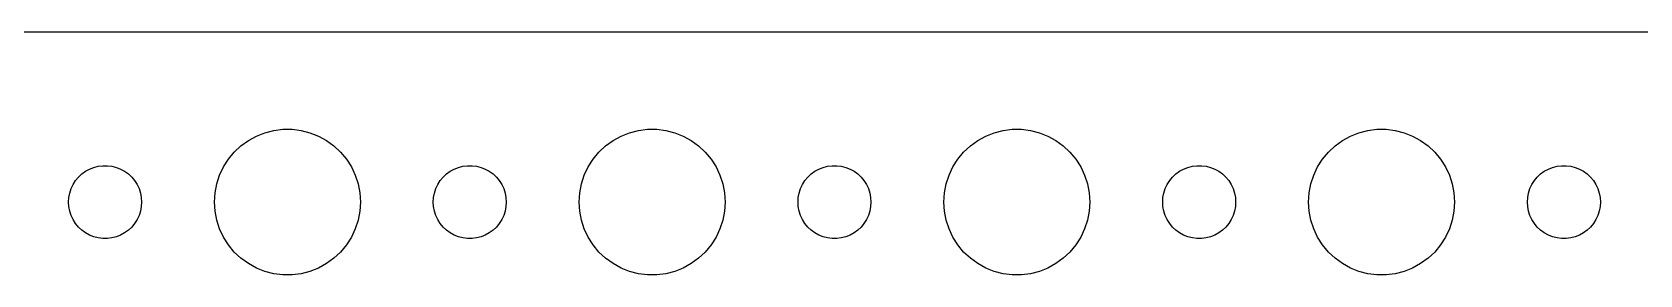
# Model space of a CAD drawing. Header units: metres. Extents: x -134 to 134, y -134 to 134.
# Drawn here: x -3 to 63.1, y 124.5 to 134.5 of the extents above; entities that cross this region are included whole.
import ezdxf

# ---------------------------------------------------------------- set-up
doc = ezdxf.new("R2010")
doc.units = ezdxf.units.M

msp = doc.modelspace()

# ---------------------------------------------------------------- linework, layer by layer
for p, q in [((129.814, 134.49), (-129.814, 134.49)), ((6.22266, 130.214), (6.57294, 130.353)), ((6.57294, 130.353), (6.93785, 130.447)), ((6.93785, 130.447), (7.31161, 130.494)), ((7.31161, 130.494), (7.68837, 130.494)), ((7.68837, 130.494), (8.06213, 130.447)), ((8.06213, 130.447), (8.42705, 130.353)), ((8.42705, 130.353), (8.77733, 130.214)), ((21.2227, 130.214), (21.5729, 130.353)), ((21.5729, 130.353), (21.9379, 130.447)), ((21.9379, 130.447), (22.3116, 130.494)), ((22.3116, 130.494), (22.6884, 130.494)), ((22.6884, 130.494), (23.0621, 130.447)), ((23.0621, 130.447), (23.427, 130.353)), ((23.427, 130.353), (23.7773, 130.214)), ((36.2227, 130.214), (36.5729, 130.353)), ((36.5729, 130.353), (36.9379, 130.447)), ((36.9379, 130.447), (37.3116, 130.494)), ((37.3116, 130.494), (37.6884, 130.494)), ((37.6884, 130.494), (38.0621, 130.447)), ((38.0621, 130.447), (38.427, 130.353)), ((38.427, 130.353), (38.7773, 130.214)), ((51.2227, 130.214), (51.5729, 130.353)), ((51.5729, 130.353), (51.9379, 130.447)), ((51.9379, 130.447), (52.3116, 130.494)), ((52.3116, 130.494), (52.6884, 130.494)), ((52.6884, 130.494), (53.0621, 130.447)), ((53.0621, 130.447), (53.427, 130.353)), ((53.427, 130.353), (53.7773, 130.214)), ((5.31308, 129.554), (5.58772, 129.812)), ((5.58772, 129.812), (5.89252, 130.033)), ((5.89252, 130.033), (6.22266, 130.214)), ((8.77733, 130.214), (9.10747, 130.033)), ((9.10747, 130.033), (9.41226, 129.812)), ((9.41226, 129.812), (9.6869, 129.554)), ((20.3131, 129.554), (20.5877, 129.812)), ((20.5877, 129.812), (20.8925, 130.033)), ((20.8925, 130.033), (21.2227, 130.214)), ((23.7773, 130.214), (24.1075, 130.033)), ((24.1075, 130.033), (24.4123, 129.812)), ((24.4123, 129.812), (24.6869, 129.554)), ((35.3131, 129.554), (35.5877, 129.812)), ((35.5877, 129.812), (35.8925, 130.033)), ((35.8925, 130.033), (36.2227, 130.214)), ((38.7773, 130.214), (39.1075, 130.033)), ((39.1075, 130.033), (39.4123, 129.812)), ((39.4123, 129.812), (39.6869, 129.554)), ((50.3131, 129.554), (50.5877, 129.812)), ((50.5877, 129.812), (50.8925, 130.033)), ((50.8925, 130.033), (51.2227, 130.214)), ((53.7773, 130.214), (54.1075, 130.033)), ((54.1075, 130.033), (54.4123, 129.812)), ((54.4123, 129.812), (54.6869, 129.554)), ((-0.46352, 128.927), (-0.28107, 128.973)), ((-0.28107, 128.973), (-0.09418, 128.997)), ((-0.09418, 128.997), (0.09418, 128.997)), ((0.09418, 128.997), (0.28107, 128.973)), ((0.28107, 128.973), (0.46352, 128.927)), ((4.71066, 128.604), (4.87108, 128.945)), ((4.87108, 128.945), (5.07294, 129.263)), ((5.07294, 129.263), (5.31308, 129.554)), ((9.6869, 129.554), (9.92705, 129.263)), ((9.92705, 129.263), (10.1289, 128.945)), ((10.1289, 128.945), (10.2893, 128.604)), ((14.5365, 128.927), (14.7189, 128.973)), ((14.7189, 128.973), (14.9058, 128.997)), ((14.9058, 128.997), (15.0942, 128.997)), ((15.0942, 128.997), (15.2811, 128.973)), ((15.2811, 128.973), (15.4635, 128.927)), ((19.7107, 128.604), (19.8711, 128.945)), ((19.8711, 128.945), (20.0729, 129.263)), ((20.0729, 129.263), (20.3131, 129.554)), ((24.6869, 129.554), (24.927, 129.263)), ((24.927, 129.263), (25.1289, 128.945)), ((25.1289, 128.945), (25.2893, 128.604)), ((29.5365, 128.927), (29.7189, 128.973)), ((29.7189, 128.973), (29.9058, 128.997)), ((29.9058, 128.997), (30.0942, 128.997)), ((30.0942, 128.997), (30.2811, 128.973)), ((30.2811, 128.973), (30.4635, 128.927)), ((34.7107, 128.604), (34.8711, 128.945)), ((34.8711, 128.945), (35.0729, 129.263)), ((35.0729, 129.263), (35.3131, 129.554)), ((39.6869, 129.554), (39.927, 129.263)), ((39.927, 129.263), (40.1289, 128.945)), ((40.1289, 128.945), (40.2893, 128.604)), ((44.5365, 128.927), (44.7189, 128.973)), ((44.7189, 128.973), (44.9058, 128.997)), ((44.9058, 128.997), (45.0942, 128.997)), ((45.0942, 128.997), (45.2811, 128.973)), ((45.2811, 128.973), (45.4635, 128.927)), ((49.7107, 128.604), (49.8711, 128.945)), ((49.8711, 128.945), (50.0729, 129.263)), ((50.0729, 129.263), (50.3131, 129.554)), ((54.6869, 129.554), (54.927, 129.263)), ((54.927, 129.263), (55.1289, 128.945)), ((55.1289, 128.945), (55.2893, 128.604)), ((59.5365, 128.927), (59.7189, 128.973)), ((59.7189, 128.973), (59.9058, 128.997)), ((59.9058, 128.997), (60.0942, 128.997)), ((60.0942, 128.997), (60.2811, 128.973)), ((60.2811, 128.973), (60.4635, 128.927)), ((-1.31445, 128.223), (-1.21352, 128.382)), ((-1.21352, 128.382), (-1.09344, 128.527)), ((-1.09344, 128.527), (-0.95613, 128.656)), ((-0.95613, 128.656), (-0.80373, 128.766)), ((-0.80373, 128.766), (-0.63866, 128.857)), ((-0.63866, 128.857), (-0.46352, 128.927)), ((0.46352, 128.927), (0.63866, 128.857)), ((0.63866, 128.857), (0.80373, 128.766)), ((0.80373, 128.766), (0.95613, 128.656)), ((0.95613, 128.656), (1.09344, 128.527)), ((1.09344, 128.527), (1.21352, 128.382)), ((1.21352, 128.382), (1.31445, 128.223)), ((4.59424, 128.246), (4.71066, 128.604)), ((10.2893, 128.604), (10.4057, 128.246)), ((13.6855, 128.223), (13.7865, 128.382)), ((13.7865, 128.382), (13.9065, 128.527)), ((13.9065, 128.527), (14.0439, 128.656)), ((14.0439, 128.656), (14.1963, 128.766)), ((14.1963, 128.766), (14.3613, 128.857)), ((14.3613, 128.857), (14.5365, 128.927)), ((15.4635, 128.927), (15.6387, 128.857)), ((15.6387, 128.857), (15.8037, 128.766)), ((15.8037, 128.766), (15.9561, 128.656)), ((15.9561, 128.656), (16.0934, 128.527)), ((16.0934, 128.527), (16.2135, 128.382)), ((16.2135, 128.382), (16.3145, 128.223)), ((19.5942, 128.246), (19.7107, 128.604)), ((25.2893, 128.604), (25.4057, 128.246)), ((28.6855, 128.223), (28.7865, 128.382)), ((28.7865, 128.382), (28.9065, 128.527)), ((28.9065, 128.527), (29.0439, 128.656)), ((29.0439, 128.656), (29.1963, 128.766)), ((29.1963, 128.766), (29.3613, 128.857)), ((29.3613, 128.857), (29.5365, 128.927)), ((30.4635, 128.927), (30.6387, 128.857)), ((30.6387, 128.857), (30.8037, 128.766)), ((30.8037, 128.766), (30.9561, 128.656)), ((30.9561, 128.656), (31.0934, 128.527)), ((31.0934, 128.527), (31.2135, 128.382)), ((31.2135, 128.382), (31.3145, 128.223)), ((34.5942, 128.246), (34.7107, 128.604)), ((40.2893, 128.604), (40.4057, 128.246)), ((43.6855, 128.223), (43.7865, 128.382)), ((43.7865, 128.382), (43.9065, 128.527)), ((43.9065, 128.527), (44.0439, 128.656)), ((44.0439, 128.656), (44.1963, 128.766)), ((44.1963, 128.766), (44.3613, 128.857)), ((44.3613, 128.857), (44.5365, 128.927)), ((45.4635, 128.927), (45.6387, 128.857)), ((45.6387, 128.857), (45.8037, 128.766)), ((45.8037, 128.766), (45.9561, 128.656)), ((45.9561, 128.656), (46.0934, 128.527)), ((46.0934, 128.527), (46.2135, 128.382)), ((46.2135, 128.382), (46.3145, 128.223)), ((49.5942, 128.246), (49.7107, 128.604)), ((55.2893, 128.604), (55.4057, 128.246)), ((58.6855, 128.223), (58.7865, 128.382)), ((58.7865, 128.382), (58.9065, 128.527)), ((58.9065, 128.527), (59.0439, 128.656)), ((59.0439, 128.656), (59.1963, 128.766)), ((59.1963, 128.766), (59.3613, 128.857)), ((59.3613, 128.857), (59.5365, 128.927)), ((60.4635, 128.927), (60.6387, 128.857)), ((60.6387, 128.857), (60.8037, 128.766)), ((60.8037, 128.766), (60.9561, 128.656)), ((60.9561, 128.656), (61.0934, 128.527)), ((61.0934, 128.527), (61.2135, 128.382)), ((61.2135, 128.382), (61.3145, 128.223)), ((-1.5, 127.5), (-1.48816, 127.688)), ((-1.48816, 127.688), (-1.45287, 127.873)), ((-1.45287, 127.873), (-1.39465, 128.052)), ((-1.39465, 128.052), (-1.31445, 128.223)), ((1.31445, 128.223), (1.39465, 128.052)), ((1.39465, 128.052), (1.45287, 127.873)), ((1.45287, 127.873), (1.48816, 127.688)), ((1.48816, 127.688), (1.5, 127.5)), ((4.5, 127.5), (4.52365, 127.876)), ((4.52365, 127.876), (4.59424, 128.246)), ((10.4057, 128.246), (10.4763, 127.876)), ((10.4763, 127.876), (10.5, 127.5)), ((13.5, 127.5), (13.5118, 127.688)), ((13.5118, 127.688), (13.5471, 127.873)), ((13.5471, 127.873), (13.6053, 128.052)), ((13.6053, 128.052), (13.6855, 128.223)), ((16.3145, 128.223), (16.3947, 128.052)), ((16.3947, 128.052), (16.4529, 127.873)), ((16.4529, 127.873), (16.4882, 127.688)), ((16.4882, 127.688), (16.5, 127.5)), ((19.5, 127.5), (19.5237, 127.876)), ((19.5237, 127.876), (19.5942, 128.246)), ((25.4057, 128.246), (25.4763, 127.876)), ((25.4763, 127.876), (25.5, 127.5)), ((28.5, 127.5), (28.5118, 127.688)), ((28.5118, 127.688), (28.5471, 127.873)), ((28.5471, 127.873), (28.6053, 128.052)), ((28.6053, 128.052), (28.6855, 128.223)), ((31.3145, 128.223), (31.3947, 128.052)), ((31.3947, 128.052), (31.4529, 127.873)), ((31.4529, 127.873), (31.4882, 127.688)), ((31.4882, 127.688), (31.5, 127.5)), ((34.5, 127.5), (34.5237, 127.876)), ((34.5237, 127.876), (34.5942, 128.246)), ((40.4057, 128.246), (40.4763, 127.876)), ((40.4763, 127.876), (40.5, 127.5)), ((43.5, 127.5), (43.5118, 127.688)), ((43.5118, 127.688), (43.5471, 127.873)), ((43.5471, 127.873), (43.6053, 128.052)), ((43.6053, 128.052), (43.6855, 128.223)), ((46.3145, 128.223), (46.3947, 128.052)), ((46.3947, 128.052), (46.4529, 127.873)), ((46.4529, 127.873), (46.4882, 127.688)), ((46.4882, 127.688), (46.5, 127.5)), ((49.5, 127.5), (49.5237, 127.876)), ((49.5237, 127.876), (49.5942, 128.246)), ((55.4057, 128.246), (55.4763, 127.876)), ((55.4763, 127.876), (55.5, 127.5)), ((58.5, 127.5), (58.5118, 127.688)), ((58.5118, 127.688), (58.5471, 127.873)), ((58.5471, 127.873), (58.6053, 128.052)), ((58.6053, 128.052), (58.6855, 128.223)), ((61.3145, 128.223), (61.3947, 128.052)), ((61.3947, 128.052), (61.4529, 127.873)), ((61.4529, 127.873), (61.4882, 127.688)), ((61.4882, 127.688), (61.5, 127.5)), ((-1.48816, 127.312), (-1.5, 127.5)), ((-1.45287, 127.127), (-1.48816, 127.312)), ((-1.39465, 126.948), (-1.45287, 127.127)), ((1.45287, 127.127), (1.39465, 126.948)), ((1.48816, 127.312), (1.45287, 127.127)), ((1.5, 127.5), (1.48816, 127.312)), ((4.52365, 127.124), (4.5, 127.5)), ((4.59424, 126.754), (4.52365, 127.124)), ((10.4763, 127.124), (10.4057, 126.754)), ((10.5, 127.5), (10.4763, 127.124)), ((13.5118, 127.312), (13.5, 127.5)), ((13.5471, 127.127), (13.5118, 127.312)), ((13.6053, 126.948), (13.5471, 127.127)), ((16.4529, 127.127), (16.3947, 126.948)), ((16.4882, 127.312), (16.4529, 127.127)), ((16.5, 127.5), (16.4882, 127.312)), ((19.5237, 127.124), (19.5, 127.5)), ((19.5942, 126.754), (19.5237, 127.124)), ((25.4763, 127.124), (25.4057, 126.754)), ((25.5, 127.5), (25.4763, 127.124)), ((28.5118, 127.312), (28.5, 127.5)), ((28.5471, 127.127), (28.5118, 127.312)), ((28.6053, 126.948), (28.5471, 127.127)), ((31.4529, 127.127), (31.3947, 126.948)), ((31.4882, 127.312), (31.4529, 127.127)), ((31.5, 127.5), (31.4882, 127.312)), ((34.5237, 127.124), (34.5, 127.5)), ((34.5942, 126.754), (34.5237, 127.124)), ((40.4763, 127.124), (40.4057, 126.754)), ((40.5, 127.5), (40.4763, 127.124)), ((43.5118, 127.312), (43.5, 127.5)), ((43.5471, 127.127), (43.5118, 127.312)), ((43.6053, 126.948), (43.5471, 127.127)), ((46.4529, 127.127), (46.3947, 126.948)), ((46.4882, 127.312), (46.4529, 127.127)), ((46.5, 127.5), (46.4882, 127.312)), ((49.5237, 127.124), (49.5, 127.5)), ((49.5942, 126.754), (49.5237, 127.124)), ((55.4763, 127.124), (55.4057, 126.754)), ((55.5, 127.5), (55.4763, 127.124)), ((58.5118, 127.312), (58.5, 127.5)), ((58.5471, 127.127), (58.5118, 127.312)), ((58.6053, 126.948), (58.5471, 127.127)), ((61.4529, 127.127), (61.3947, 126.948)), ((61.4882, 127.312), (61.4529, 127.127)), ((61.5, 127.5), (61.4882, 127.312)), ((-1.31445, 126.777), (-1.39465, 126.948)), ((-1.21352, 126.618), (-1.31445, 126.777)), ((-1.09344, 126.473), (-1.21352, 126.618)), ((-0.95613, 126.344), (-1.09344, 126.473)), ((-0.80373, 126.234), (-0.95613, 126.344)), ((0.95613, 126.344), (0.80373, 126.234)), ((1.09344, 126.473), (0.95613, 126.344)), ((1.21352, 126.618), (1.09344, 126.473)), ((1.31445, 126.777), (1.21352, 126.618)), ((1.39465, 126.948), (1.31445, 126.777)), ((4.71066, 126.396), (4.59424, 126.754)), ((4.87108, 126.055), (4.71066, 126.396)), ((10.2893, 126.396), (10.1289, 126.055)), ((10.4057, 126.754), (10.2893, 126.396)), ((13.6855, 126.777), (13.6053, 126.948)), ((13.7865, 126.618), (13.6855, 126.777)), ((13.9065, 126.473), (13.7865, 126.618)), ((14.0439, 126.344), (13.9065, 126.473)), ((14.1963, 126.234), (14.0439, 126.344)), ((15.9561, 126.344), (15.8037, 126.234)), ((16.0934, 126.473), (15.9561, 126.344)), ((16.2135, 126.618), (16.0934, 126.473)), ((16.3145, 126.777), (16.2135, 126.618)), ((16.3947, 126.948), (16.3145, 126.777)), ((19.7107, 126.396), (19.5942, 126.754)), ((19.8711, 126.055), (19.7107, 126.396)), ((25.2893, 126.396), (25.1289, 126.055)), ((25.4057, 126.754), (25.2893, 126.396)), ((28.6855, 126.777), (28.6053, 126.948)), ((28.7865, 126.618), (28.6855, 126.777)), ((28.9065, 126.473), (28.7865, 126.618)), ((29.0439, 126.344), (28.9065, 126.473)), ((29.1963, 126.234), (29.0439, 126.344)), ((30.9561, 126.344), (30.8037, 126.234)), ((31.0934, 126.473), (30.9561, 126.344)), ((31.2135, 126.618), (31.0934, 126.473)), ((31.3145, 126.777), (31.2135, 126.618)), ((31.3947, 126.948), (31.3145, 126.777)), ((34.7107, 126.396), (34.5942, 126.754)), ((34.8711, 126.055), (34.7107, 126.396)), ((40.2893, 126.396), (40.1289, 126.055)), ((40.4057, 126.754), (40.2893, 126.396)), ((43.6855, 126.777), (43.6053, 126.948)), ((43.7865, 126.618), (43.6855, 126.777)), ((43.9065, 126.473), (43.7865, 126.618)), ((44.0439, 126.344), (43.9065, 126.473)), ((44.1963, 126.234), (44.0439, 126.344)), ((45.9561, 126.344), (45.8037, 126.234)), ((46.0934, 126.473), (45.9561, 126.344)), ((46.2135, 126.618), (46.0934, 126.473)), ((46.3145, 126.777), (46.2135, 126.618)), ((46.3947, 126.948), (46.3145, 126.777)), ((49.7107, 126.396), (49.5942, 126.754)), ((49.8711, 126.055), (49.7107, 126.396)), ((55.2893, 126.396), (55.1289, 126.055)), ((55.4057, 126.754), (55.2893, 126.396)), ((58.6855, 126.777), (58.6053, 126.948)), ((58.7865, 126.618), (58.6855, 126.777)), ((58.9065, 126.473), (58.7865, 126.618)), ((59.0439, 126.344), (58.9065, 126.473)), ((59.1963, 126.234), (59.0439, 126.344)), ((60.9561, 126.344), (60.8037, 126.234)), ((61.0934, 126.473), (60.9561, 126.344)), ((61.2135, 126.618), (61.0934, 126.473)), ((61.3145, 126.777), (61.2135, 126.618)), ((61.3947, 126.948), (61.3145, 126.777)), ((-0.63866, 126.143), (-0.80373, 126.234)), ((-0.46352, 126.073), (-0.63866, 126.143)), ((-0.28107, 126.027), (-0.46352, 126.073)), ((-0.09418, 126.003), (-0.28107, 126.027)), ((0.09418, 126.003), (-0.09418, 126.003)), ((0.28107, 126.027), (0.09418, 126.003)), ((0.46352, 126.073), (0.28107, 126.027)), ((0.63866, 126.143), (0.46352, 126.073)), ((0.80373, 126.234), (0.63866, 126.143)), ((5.07294, 125.737), (4.87108, 126.055)), ((5.31308, 125.446), (5.07294, 125.737)), ((9.92705, 125.737), (9.6869, 125.446)), ((10.1289, 126.055), (9.92705, 125.737)), ((14.3613, 126.143), (14.1963, 126.234)), ((14.5365, 126.073), (14.3613, 126.143)), ((14.7189, 126.027), (14.5365, 126.073)), ((14.9058, 126.003), (14.7189, 126.027)), ((15.0942, 126.003), (14.9058, 126.003)), ((15.2811, 126.027), (15.0942, 126.003)), ((15.4635, 126.073), (15.2811, 126.027)), ((15.6387, 126.143), (15.4635, 126.073)), ((15.8037, 126.234), (15.6387, 126.143)), ((20.0729, 125.737), (19.8711, 126.055)), ((20.3131, 125.446), (20.0729, 125.737)), ((24.927, 125.737), (24.6869, 125.446)), ((25.1289, 126.055), (24.927, 125.737)), ((29.3613, 126.143), (29.1963, 126.234)), ((29.5365, 126.073), (29.3613, 126.143)), ((29.7189, 126.027), (29.5365, 126.073)), ((29.9058, 126.003), (29.7189, 126.027)), ((30.0942, 126.003), (29.9058, 126.003)), ((30.2811, 126.027), (30.0942, 126.003)), ((30.4635, 126.073), (30.2811, 126.027)), ((30.6387, 126.143), (30.4635, 126.073)), ((30.8037, 126.234), (30.6387, 126.143)), ((35.0729, 125.737), (34.8711, 126.055)), ((35.3131, 125.446), (35.0729, 125.737)), ((39.927, 125.737), (39.6869, 125.446)), ((40.1289, 126.055), (39.927, 125.737)), ((44.3613, 126.143), (44.1963, 126.234)), ((44.5365, 126.073), (44.3613, 126.143)), ((44.7189, 126.027), (44.5365, 126.073)), ((44.9058, 126.003), (44.7189, 126.027)), ((45.0942, 126.003), (44.9058, 126.003)), ((45.2811, 126.027), (45.0942, 126.003)), ((45.4635, 126.073), (45.2811, 126.027)), ((45.6387, 126.143), (45.4635, 126.073)), ((45.8037, 126.234), (45.6387, 126.143)), ((50.0729, 125.737), (49.8711, 126.055)), ((50.3131, 125.446), (50.0729, 125.737)), ((54.927, 125.737), (54.6869, 125.446)), ((55.1289, 126.055), (54.927, 125.737)), ((59.3613, 126.143), (59.1963, 126.234)), ((59.5365, 126.073), (59.3613, 126.143)), ((59.7189, 126.027), (59.5365, 126.073)), ((59.9058, 126.003), (59.7189, 126.027)), ((60.0942, 126.003), (59.9058, 126.003)), ((60.2811, 126.027), (60.0942, 126.003)), ((60.4635, 126.073), (60.2811, 126.027)), ((60.6387, 126.143), (60.4635, 126.073)), ((60.8037, 126.234), (60.6387, 126.143)), ((5.58772, 125.188), (5.31308, 125.446)), ((5.89252, 124.967), (5.58772, 125.188)), ((9.41226, 125.188), (9.10747, 124.967)), ((9.6869, 125.446), (9.41226, 125.188)), ((20.5877, 125.188), (20.3131, 125.446)), ((20.8925, 124.967), (20.5877, 125.188)), ((24.4123, 125.188), (24.1075, 124.967)), ((24.6869, 125.446), (24.4123, 125.188)), ((35.5877, 125.188), (35.3131, 125.446)), ((35.8925, 124.967), (35.5877, 125.188)), ((39.4123, 125.188), (39.1075, 124.967)), ((39.6869, 125.446), (39.4123, 125.188)), ((50.5877, 125.188), (50.3131, 125.446)), ((50.8925, 124.967), (50.5877, 125.188)), ((54.4123, 125.188), (54.1075, 124.967)), ((54.6869, 125.446), (54.4123, 125.188)), ((6.22266, 124.786), (5.89252, 124.967)), ((6.57294, 124.647), (6.22266, 124.786)), ((6.93785, 124.553), (6.57294, 124.647)), ((7.31161, 124.506), (6.93785, 124.553)), ((7.68837, 124.506), (7.31161, 124.506)), ((8.06213, 124.553), (7.68837, 124.506)), ((8.42705, 124.647), (8.06213, 124.553)), ((8.77733, 124.786), (8.42705, 124.647)), ((9.10747, 124.967), (8.77733, 124.786)), ((21.2227, 124.786), (20.8925, 124.967)), ((21.5729, 124.647), (21.2227, 124.786)), ((21.9379, 124.553), (21.5729, 124.647)), ((22.3116, 124.506), (21.9379, 124.553)), ((22.6884, 124.506), (22.3116, 124.506)), ((23.0621, 124.553), (22.6884, 124.506)), ((23.427, 124.647), (23.0621, 124.553)), ((23.7773, 124.786), (23.427, 124.647)), ((24.1075, 124.967), (23.7773, 124.786)), ((36.2227, 124.786), (35.8925, 124.967)), ((36.5729, 124.647), (36.2227, 124.786)), ((36.9379, 124.553), (36.5729, 124.647)), ((37.3116, 124.506), (36.9379, 124.553)), ((37.6884, 124.506), (37.3116, 124.506)), ((38.0621, 124.553), (37.6884, 124.506)), ((38.427, 124.647), (38.0621, 124.553)), ((38.7773, 124.786), (38.427, 124.647)), ((39.1075, 124.967), (38.7773, 124.786)), ((51.2227, 124.786), (50.8925, 124.967)), ((51.5729, 124.647), (51.2227, 124.786)), ((51.9379, 124.553), (51.5729, 124.647)), ((52.3116, 124.506), (51.9379, 124.553)), ((52.6884, 124.506), (52.3116, 124.506)), ((53.0621, 124.553), (52.6884, 124.506)), ((53.427, 124.647), (53.0621, 124.553)), ((53.7773, 124.786), (53.427, 124.647)), ((54.1075, 124.967), (53.7773, 124.786))]:
    msp.add_line(p, q)

doc.saveas('drawing.dxf')
